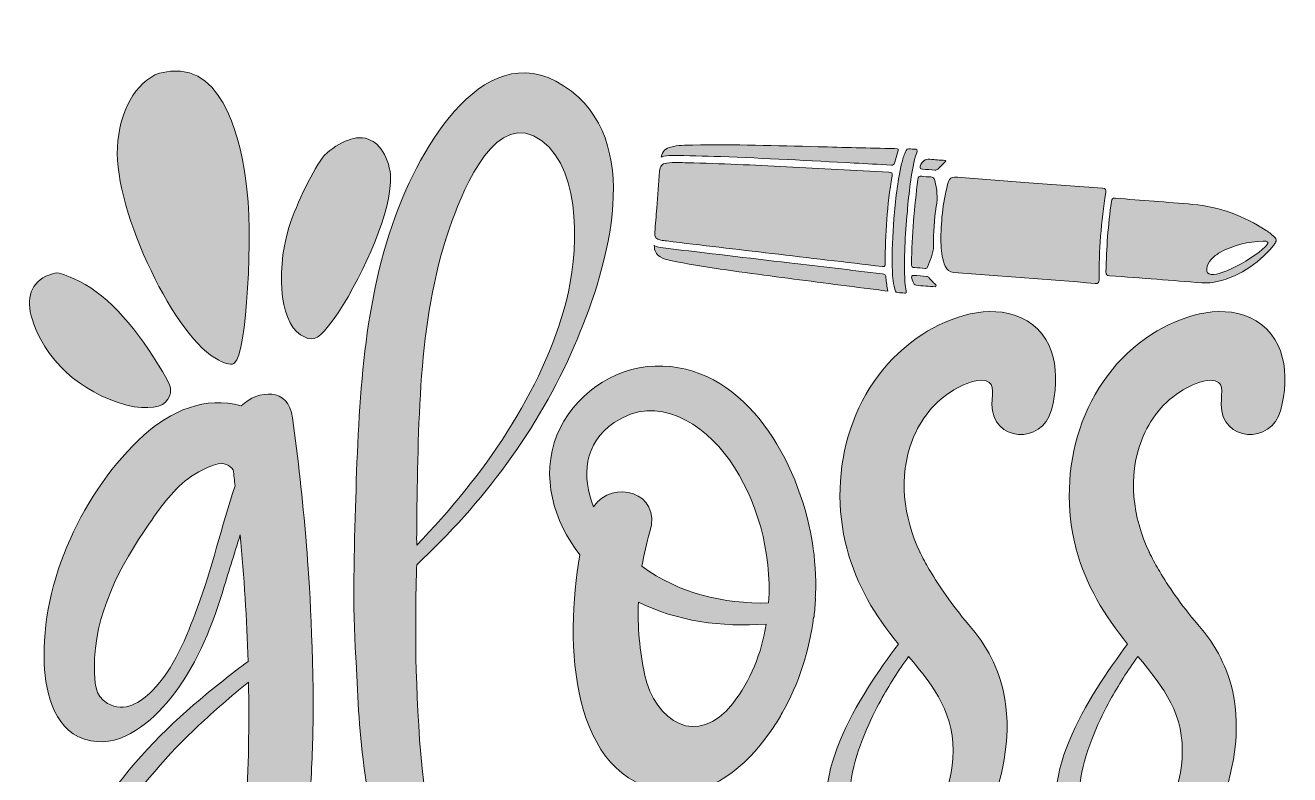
# Model space of a CAD drawing. Header units: inches. Extents: x 128 to 944, y -996 to -55.
# Drawn here: x 128 to 922, y -525 to -55 of the extents above; entities that cross this region are included whole.
import ezdxf

# ---------------------------------------------------------------- set-up
doc = ezdxf.new("R2010")
doc.units = ezdxf.units.IN
doc.header["$MEASUREMENT"] = 0
doc.layers.add('Layer 1', color=7, linetype='Continuous')

# ---------------------------------------------------------------- blocks, each defined once
blk = doc.blocks.new('block 4')
at = {"layer": 'Layer 1', "true_color": 0x030405}
h = blk.add_hatch(color=178, dxfattribs=at)
h.dxf.hatch_style = 2
edge = h.paths.add_edge_path()
edge.add_spline(control_points=[(373.78, -393.25), (373.78, -393.25), (366.96, -543.04), (396.45, -610.71), (359.5, -608.98), (346.12, -557.96), (341.77, -528.23), (338.39, -505.16), (336.85, -481.77), (335.95, -458.48), (335.94, -458.24), (335.93, -457.99), (335.92, -457.75), (333.33, -424.54), (334.33, -390.77), (335.31, -357.59), (337.1, -296.73), (339.23, -232.62), (360.18, -174.76), (374.84, -134.25), (417.7, -54.6), (470.94, -96.05), (517.62, -132.39), (491.55, -212.12), (472.62, -256.11), (450.37, -307.83), (414.98, -354.92), (373.78, -393.25)], knot_values=[0, 0, 0, 0, 1, 1, 1, 2, 2, 2, 3, 3, 3, 4, 4, 4, 5, 5, 5, 6, 6, 6, 7, 7, 7, 8, 8, 8, 9, 9, 9, 9], degree=3, periodic=1)
edge = h.paths.add_edge_path()
edge.add_spline(control_points=[(373.72, -381.08), (415.18, -338.07), (452.65, -285.13), (467.71, -227.29), (474.73, -200.3), (478.32, -146.56), (452.28, -127.1), (423.99, -105.95), (403.52, -156.72), (396.04, -177.15), (374.64, -235.56), (374.92, -301.3), (373.81, -362.73), (373.7, -368.85), (373.71, -374.97), (373.72, -381.08)], knot_values=[0, 0, 0, 0, 1, 1, 1, 2, 2, 2, 3, 3, 3, 4, 4, 4, 5, 5, 5, 5], degree=3, periodic=1)
h = blk.add_hatch(color=178, dxfattribs=at)
h.dxf.hatch_style = 2
edge = h.paths.add_edge_path()
edge.add_spline(control_points=[(772.17, -296.1), (766.42, -318.21), (734.68, -316.11), (734.78, -292.57), (734.82, -284.38), (737.56, -277.72), (728.06, -277.44), (722.4, -277.27), (715.69, -280.8), (710.94, -283.56), (698.75, -290.62), (689.9, -301.93), (684.89, -314.95), (675.88, -338.39), (679.32, -363.3), (689.6, -385.26), (689.6, -385.27), (689.6, -385.27), (689.59, -385.28), (689.59, -385.28), (689.85, -385.83), (690.31, -386.76), (692.09, -390.43), (694.07, -394.02), (696.21, -397.5), (701.26, -406.04), (709.23, -418.14), (720.18, -430.81), (725.74, -437.25), (730.69, -444.27), (734.51, -451.88), (737.82, -458.48), (740.45, -465.48), (742.1, -473.11), (747.31, -497.15), (742.78, -524.78), (733.13, -547.19), (724.66, -566.88), (709.53, -584.26), (687.82, -588.84), (669.62, -592.67), (648.5, -586.38), (638.43, -570), (614.65, -531.28), (652.1, -474.93), (676.07, -443.1), (661.53, -425.17), (649.89, -406.22), (643.84, -383.48), (630.69, -334.02), (647.03, -276.77), (691.35, -248.53), (708.54, -237.57), (733.04, -229.13), (752.75, -238.07), (775.67, -248.48), (777.81, -274.4), (772.17, -296.1)], knot_values=[0, 0, 0, 0, 1, 1, 1, 2, 2, 2, 3, 3, 3, 4, 4, 4, 5, 5, 5, 6, 6, 6, 7, 7, 7, 8, 8, 8, 9, 9, 9, 10, 10, 10, 11, 11, 11, 12, 12, 12, 13, 13, 13, 14, 14, 14, 15, 15, 15, 16, 16, 16, 17, 17, 17, 18, 18, 18, 19, 19, 19, 19], degree=3, periodic=1)
edge = h.paths.add_edge_path()
edge.add_spline(control_points=[(664.96, -478.48), (653.33, -499.69), (627.54, -556.7), (666.06, -567.06), (695.36, -574.93), (708.92, -536.53), (710.25, -514.98), (711.96, -487.33), (699.03, -470.47), (682.49, -450.85), (676.09, -459.68), (670.21, -468.9), (664.96, -478.48)], knot_values=[0, 0, 0, 0, 1, 1, 1, 2, 2, 2, 3, 3, 3, 4, 4, 4, 4], degree=3, periodic=1)
h = blk.add_hatch(color=178, dxfattribs=at)
h.dxf.hatch_style = 2
edge = h.paths.add_edge_path()
edge.add_spline(control_points=[(916.06, -296.1), (910.32, -318.21), (878.58, -316.11), (878.68, -292.57), (878.71, -284.38), (881.45, -277.72), (871.96, -277.44), (866.29, -277.27), (859.58, -280.8), (854.83, -283.56), (842.64, -290.62), (833.79, -301.93), (828.78, -314.95), (819.77, -338.39), (823.21, -363.3), (833.5, -385.26), (833.49, -385.27), (833.49, -385.27), (833.48, -385.28), (833.48, -385.28), (833.74, -385.83), (834.2, -386.76), (835.99, -390.43), (837.96, -394.02), (840.1, -397.5), (845.16, -406.04), (853.12, -418.14), (864.07, -430.81), (869.63, -437.25), (874.59, -444.27), (878.4, -451.88), (881.71, -458.48), (884.35, -465.48), (886, -473.11), (891.2, -497.15), (886.67, -524.78), (877.02, -547.19), (868.55, -566.88), (853.42, -584.26), (831.71, -588.84), (813.52, -592.67), (792.39, -586.38), (782.33, -570), (758.54, -531.28), (796, -474.93), (819.97, -443.1), (805.42, -425.17), (793.78, -406.22), (787.74, -383.48), (774.58, -334.02), (790.92, -276.77), (835.24, -248.53), (852.43, -237.57), (876.93, -229.13), (896.64, -238.07), (919.56, -248.48), (921.7, -274.4), (916.06, -296.1)], knot_values=[0, 0, 0, 0, 1, 1, 1, 2, 2, 2, 3, 3, 3, 4, 4, 4, 5, 5, 5, 6, 6, 6, 7, 7, 7, 8, 8, 8, 9, 9, 9, 10, 10, 10, 11, 11, 11, 12, 12, 12, 13, 13, 13, 14, 14, 14, 15, 15, 15, 16, 16, 16, 17, 17, 17, 18, 18, 18, 19, 19, 19, 19], degree=3, periodic=1)
edge = h.paths.add_edge_path()
edge.add_spline(control_points=[(808.85, -478.48), (797.22, -499.69), (771.43, -556.7), (809.95, -567.06), (839.25, -574.93), (852.81, -536.53), (854.14, -514.98), (855.85, -487.33), (842.92, -470.47), (826.38, -450.85), (819.98, -459.68), (814.1, -468.9), (808.85, -478.48)], knot_values=[0, 0, 0, 0, 1, 1, 1, 2, 2, 2, 3, 3, 3, 4, 4, 4, 4], degree=3, periodic=1)
h = blk.add_hatch(color=178, dxfattribs=at)
h.dxf.hatch_style = 2
edge = h.paths.add_edge_path()
edge.add_spline(control_points=[(624.21, -406.61), (624.16, -409.16), (624.06, -411.71), (623.92, -414.26), (623.96, -414.25), (624, -414.24), (624.04, -414.24), (623.88, -418.08), (623.58, -422.03), (623.11, -426.07), (623.02, -426.09), (622.94, -426.12), (622.85, -426.13), (620.2, -447.22), (613.69, -467.83), (603.17, -486.34), (601.63, -489.04), (599.94, -491.79), (598.14, -494.53), (597.18, -495.97), (596.21, -497.42), (595.18, -498.86), (580.35, -519.78), (558.2, -539.05), (531.68, -535.89), (469.69, -528.52), (466.36, -442.04), (476.19, -387.03), (459.62, -365.92), (451.42, -337.73), (461.77, -311.97), (471.65, -287.36), (496.68, -269.25), (523.32, -268.51), (577.35, -266.99), (610.82, -323.22), (620.95, -372.89), (622.59, -381.37), (624, -392), (624.19, -404.05), (624.19, -404.56), (624.22, -405.07), (624.21, -405.57), (624.21, -405.92), (624.21, -406.27), (624.21, -406.61)], knot_values=[0, 0, 0, 0, 1, 1, 1, 2, 2, 2, 3, 3, 3, 4, 4, 4, 5, 5, 5, 6, 6, 6, 7, 7, 7, 8, 8, 8, 9, 9, 9, 10, 10, 10, 11, 11, 11, 12, 12, 12, 13, 13, 13, 14, 14, 14, 15, 15, 15, 15], degree=3, periodic=1)
edge = h.paths.add_edge_path()
edge.add_spline(control_points=[(570, -327.47), (553.63, -304.45), (524.64, -285.68), (497.78, -303.97), (478.45, -317.13), (477.27, -338.1), (484.77, -356.9), (496.62, -339.01), (527.79, -347.73), (520.11, -372.62), (517.97, -379.59), (516.31, -386.82), (515.11, -394.2), (538.38, -411.3), (566.27, -417.86), (594.64, -417.27), (596.62, -385.39), (587.54, -352.15), (570, -327.47)], knot_values=[0, 0, 0, 0, 1, 1, 1, 2, 2, 2, 3, 3, 3, 4, 4, 4, 5, 5, 5, 6, 6, 6, 6], degree=3, periodic=1)
edge = h.paths.add_edge_path()
edge.add_spline(control_points=[(593.16, -430.53), (565.13, -432.62), (536.89, -428.69), (512.9, -416.68), (512.34, -432.03), (513.65, -447.49), (516.76, -462.03), (523.16, -491.96), (550.13, -508.56), (572.09, -480.44), (583.34, -466.04), (590.18, -448.75), (593.16, -430.53)], knot_values=[0, 0, 0, 0, 1, 1, 1, 2, 2, 2, 3, 3, 3, 4, 4, 4, 4], degree=3, periodic=1)
h = blk.add_hatch(color=178, dxfattribs=at)
h.dxf.hatch_style = 2
edge = h.paths.add_edge_path()
edge.add_spline(control_points=[(308.74, -489.98), (308.52, -506.52), (307.87, -523.05), (306.71, -539.53), (304.6, -569.38), (301.43, -604.48), (291.58, -636.3), (291, -637.96), (290.53, -639.43), (290.12, -640.81), (280.17, -670.62), (264, -697.14), (236.81, -713.1), (212.48, -727.38), (183.83, -726.78), (162.61, -707.39), (140.63, -687.31), (135.56, -657.06), (140.31, -628.82), (150.37, -568.93), (192.42, -515.93), (237.73, -477.81), (247.17, -469.87), (257.27, -461.8), (267.88, -453.96), (267.13, -427.4), (265.42, -400.87), (262.94, -374.42), (259.2, -386.83), (255.23, -399.17), (251.54, -411.31), (244.41, -434.77), (234.6, -458.19), (219.02, -477.39), (207.49, -491.6), (189.22, -507.68), (169.19, -503.81), (146.71, -499.47), (140.77, -474.66), (139.94, -455.38), (137.73, -404.13), (164.65, -346.31), (202.44, -311.94), (218.92, -296.94), (241.42, -286.99), (263.53, -293.58), (274.44, -283.12), (293.36, -281.96), (295.86, -300.95), (299.24, -326.58), (302.14, -352.38), (304.34, -378.26), (305.72, -395.03), (308.94, -439.86), (308.74, -489.98)], knot_values=[0, 0, 0, 0, 1, 1, 1, 2, 2, 2, 3, 3, 3, 4, 4, 4, 5, 5, 5, 6, 6, 6, 7, 7, 7, 8, 8, 8, 9, 9, 9, 10, 10, 10, 11, 11, 11, 12, 12, 12, 13, 13, 13, 14, 14, 14, 15, 15, 15, 16, 16, 16, 17, 17, 17, 18, 18, 18, 18], degree=3, periodic=1)
edge = h.paths.add_edge_path()
edge.add_spline(control_points=[(268.3, -477.57), (268.28, -474.06), (268.19, -470.56), (268.14, -467.05), (257.01, -475.93), (246.53, -485.12), (236.86, -494.17), (199.28, -529.38), (162.38, -578.08), (157.3, -631.12), (154.75, -657.75), (169.89, -696.54), (202.88, -691.97), (228.7, -688.39), (242.49, -658.02), (249.86, -636.25), (266.9, -585.92), (268.59, -530.25), (268.3, -477.57)], knot_values=[0, 0, 0, 0, 1, 1, 1, 2, 2, 2, 3, 3, 3, 4, 4, 4, 5, 5, 5, 6, 6, 6, 6], degree=3, periodic=1)
edge = h.paths.add_edge_path()
edge.add_spline(control_points=[(259.72, -343.8), (259.34, -340.46), (258.98, -337.11), (258.58, -333.78), (257.53, -332.25), (256.17, -331), (254.36, -330.26), (248.65, -327.9), (236.9, -334.73), (232.44, -337.72), (221.5, -345.05), (213.43, -356.54), (206.02, -367.19), (187.56, -393.77), (171.01, -424.83), (171.49, -458.09), (171.62, -466.59), (171.23, -475.57), (179.75, -480.34), (190.29, -486.25), (200.32, -479.85), (207.68, -472.44), (221.37, -458.64), (229.35, -438.44), (235.94, -420.62), (245.22, -395.53), (251.29, -369.17), (259.72, -343.8)], knot_values=[0, 0, 0, 0, 1, 1, 1, 2, 2, 2, 3, 3, 3, 4, 4, 4, 5, 5, 5, 6, 6, 6, 7, 7, 7, 8, 8, 8, 9, 9, 9, 9], degree=3, periodic=1)
at = {"layer": 'Layer 1', "lineweight": 0}
for points, knots in [([(373.78, -393.25), (373.78, -393.25), (366.96, -543.04), (396.45, -610.71), (359.5, -608.98), (346.12, -557.96), (341.77, -528.23), (338.39, -505.16), (336.85, -481.77), (335.95, -458.48), (335.94, -458.24), (335.93, -457.99), (335.92, -457.75), (333.33, -424.54), (334.33, -390.77), (335.31, -357.59), (337.1, -296.73), (339.23, -232.62), (360.18, -174.76), (374.84, -134.25), (417.7, -54.6), (470.94, -96.05), (517.62, -132.39), (491.55, -212.12), (472.62, -256.11), (450.37, -307.83), (414.98, -354.92), (373.78, -393.25)], [0, 0, 0, 0, 1, 1, 1, 2, 2, 2, 3, 3, 3, 4, 4, 4, 5, 5, 5, 6, 6, 6, 7, 7, 7, 8, 8, 8, 9, 9, 9, 9]), ([(373.72, -381.08), (415.18, -338.07), (452.65, -285.13), (467.71, -227.29), (474.73, -200.3), (478.32, -146.56), (452.28, -127.1), (423.99, -105.95), (403.52, -156.72), (396.04, -177.15), (374.64, -235.56), (374.92, -301.3), (373.81, -362.73), (373.7, -368.85), (373.71, -374.97), (373.72, -381.08)], [0, 0, 0, 0, 1, 1, 1, 2, 2, 2, 3, 3, 3, 4, 4, 4, 5, 5, 5, 5]), ([(772.17, -296.1), (766.42, -318.21), (734.68, -316.11), (734.78, -292.57), (734.82, -284.38), (737.56, -277.72), (728.06, -277.44), (722.4, -277.27), (715.69, -280.8), (710.94, -283.56), (698.75, -290.62), (689.9, -301.93), (684.89, -314.95), (675.88, -338.39), (679.32, -363.3), (689.6, -385.26), (689.6, -385.27), (689.6, -385.27), (689.59, -385.28), (689.59, -385.28), (689.85, -385.83), (690.31, -386.76), (692.09, -390.43), (694.07, -394.02), (696.21, -397.5), (701.26, -406.04), (709.23, -418.14), (720.18, -430.81), (725.74, -437.25), (730.69, -444.27), (734.51, -451.88), (737.82, -458.48), (740.45, -465.48), (742.1, -473.11), (747.31, -497.15), (742.78, -524.78), (733.13, -547.19), (724.66, -566.88), (709.53, -584.26), (687.82, -588.84), (669.62, -592.67), (648.5, -586.38), (638.43, -570), (614.65, -531.28), (652.1, -474.93), (676.07, -443.1), (661.53, -425.17), (649.89, -406.22), (643.84, -383.48), (630.69, -334.02), (647.03, -276.77), (691.35, -248.53), (708.54, -237.57), (733.04, -229.13), (752.75, -238.07), (775.67, -248.48), (777.81, -274.4), (772.17, -296.1)], [0, 0, 0, 0, 1, 1, 1, 2, 2, 2, 3, 3, 3, 4, 4, 4, 5, 5, 5, 6, 6, 6, 7, 7, 7, 8, 8, 8, 9, 9, 9, 10, 10, 10, 11, 11, 11, 12, 12, 12, 13, 13, 13, 14, 14, 14, 15, 15, 15, 16, 16, 16, 17, 17, 17, 18, 18, 18, 19, 19, 19, 19]), ([(916.06, -296.1), (910.32, -318.21), (878.58, -316.11), (878.68, -292.57), (878.71, -284.38), (881.45, -277.72), (871.96, -277.44), (866.29, -277.27), (859.58, -280.8), (854.83, -283.56), (842.64, -290.62), (833.79, -301.93), (828.78, -314.95), (819.77, -338.39), (823.21, -363.3), (833.5, -385.26), (833.49, -385.27), (833.49, -385.27), (833.48, -385.28), (833.48, -385.28), (833.74, -385.83), (834.2, -386.76), (835.99, -390.43), (837.96, -394.02), (840.1, -397.5), (845.16, -406.04), (853.12, -418.14), (864.07, -430.81), (869.63, -437.25), (874.59, -444.27), (878.4, -451.88), (881.71, -458.48), (884.35, -465.48), (886, -473.11), (891.2, -497.15), (886.67, -524.78), (877.02, -547.19), (868.55, -566.88), (853.42, -584.26), (831.71, -588.84), (813.52, -592.67), (792.39, -586.38), (782.33, -570), (758.54, -531.28), (796, -474.93), (819.97, -443.1), (805.42, -425.17), (793.78, -406.22), (787.74, -383.48), (774.58, -334.02), (790.92, -276.77), (835.24, -248.53), (852.43, -237.57), (876.93, -229.13), (896.64, -238.07), (919.56, -248.48), (921.7, -274.4), (916.06, -296.1)], [0, 0, 0, 0, 1, 1, 1, 2, 2, 2, 3, 3, 3, 4, 4, 4, 5, 5, 5, 6, 6, 6, 7, 7, 7, 8, 8, 8, 9, 9, 9, 10, 10, 10, 11, 11, 11, 12, 12, 12, 13, 13, 13, 14, 14, 14, 15, 15, 15, 16, 16, 16, 17, 17, 17, 18, 18, 18, 19, 19, 19, 19]), ([(624.21, -406.61), (624.16, -409.16), (624.06, -411.71), (623.92, -414.26), (623.96, -414.25), (624, -414.24), (624.04, -414.24), (623.88, -418.08), (623.58, -422.03), (623.11, -426.07), (623.02, -426.09), (622.94, -426.12), (622.85, -426.13), (620.2, -447.22), (613.69, -467.83), (603.17, -486.34), (601.63, -489.04), (599.94, -491.79), (598.14, -494.53), (597.18, -495.97), (596.21, -497.42), (595.18, -498.86), (580.35, -519.78), (558.2, -539.05), (531.68, -535.89), (469.69, -528.52), (466.36, -442.04), (476.19, -387.03), (459.62, -365.92), (451.42, -337.73), (461.77, -311.97), (471.65, -287.36), (496.68, -269.25), (523.32, -268.51), (577.35, -266.99), (610.82, -323.22), (620.95, -372.89), (622.59, -381.37), (624, -392), (624.19, -404.05), (624.19, -404.56), (624.22, -405.07), (624.21, -405.57), (624.21, -405.92), (624.21, -406.27), (624.21, -406.61)], [0, 0, 0, 0, 1, 1, 1, 2, 2, 2, 3, 3, 3, 4, 4, 4, 5, 5, 5, 6, 6, 6, 7, 7, 7, 8, 8, 8, 9, 9, 9, 10, 10, 10, 11, 11, 11, 12, 12, 12, 13, 13, 13, 14, 14, 14, 15, 15, 15, 15]), ([(308.74, -489.98), (308.52, -506.52), (307.87, -523.05), (306.71, -539.53), (304.6, -569.38), (301.43, -604.48), (291.58, -636.3), (291, -637.96), (290.53, -639.43), (290.12, -640.81), (280.17, -670.62), (264, -697.14), (236.81, -713.1), (212.48, -727.38), (183.83, -726.78), (162.61, -707.39), (140.63, -687.31), (135.56, -657.06), (140.31, -628.82), (150.37, -568.93), (192.42, -515.93), (237.73, -477.81), (247.17, -469.87), (257.27, -461.8), (267.88, -453.96), (267.13, -427.4), (265.42, -400.87), (262.94, -374.42), (259.2, -386.83), (255.23, -399.17), (251.54, -411.31), (244.41, -434.77), (234.6, -458.19), (219.02, -477.39), (207.49, -491.6), (189.22, -507.68), (169.19, -503.81), (146.71, -499.47), (140.77, -474.66), (139.94, -455.38), (137.73, -404.13), (164.65, -346.31), (202.44, -311.94), (218.92, -296.94), (241.42, -286.99), (263.53, -293.58), (274.44, -283.12), (293.36, -281.96), (295.86, -300.95), (299.24, -326.58), (302.14, -352.38), (304.34, -378.26), (305.72, -395.03), (308.94, -439.86), (308.74, -489.98)], [0, 0, 0, 0, 1, 1, 1, 2, 2, 2, 3, 3, 3, 4, 4, 4, 5, 5, 5, 6, 6, 6, 7, 7, 7, 8, 8, 8, 9, 9, 9, 10, 10, 10, 11, 11, 11, 12, 12, 12, 13, 13, 13, 14, 14, 14, 15, 15, 15, 16, 16, 16, 17, 17, 17, 18, 18, 18, 18]), ([(570, -327.47), (553.63, -304.45), (524.64, -285.68), (497.78, -303.97), (478.45, -317.13), (477.27, -338.1), (484.77, -356.9), (496.62, -339.01), (527.79, -347.73), (520.11, -372.62), (517.97, -379.59), (516.31, -386.82), (515.11, -394.2), (538.38, -411.3), (566.27, -417.86), (594.64, -417.27), (596.62, -385.39), (587.54, -352.15), (570, -327.47)], [0, 0, 0, 0, 1, 1, 1, 2, 2, 2, 3, 3, 3, 4, 4, 4, 5, 5, 5, 6, 6, 6, 6]), ([(259.72, -343.8), (259.34, -340.46), (258.98, -337.11), (258.58, -333.78), (257.53, -332.25), (256.17, -331), (254.36, -330.26), (248.65, -327.9), (236.9, -334.73), (232.44, -337.72), (221.5, -345.05), (213.43, -356.54), (206.02, -367.19), (187.56, -393.77), (171.01, -424.83), (171.49, -458.09), (171.62, -466.59), (171.23, -475.57), (179.75, -480.34), (190.29, -486.25), (200.32, -479.85), (207.68, -472.44), (221.37, -458.64), (229.35, -438.44), (235.94, -420.62), (245.22, -395.53), (251.29, -369.17), (259.72, -343.8)], [0, 0, 0, 0, 1, 1, 1, 2, 2, 2, 3, 3, 3, 4, 4, 4, 5, 5, 5, 6, 6, 6, 7, 7, 7, 8, 8, 8, 9, 9, 9, 9]), ([(593.16, -430.53), (565.13, -432.62), (536.89, -428.69), (512.9, -416.68), (512.34, -432.03), (513.65, -447.49), (516.76, -462.03), (523.16, -491.96), (550.13, -508.56), (572.09, -480.44), (583.34, -466.04), (590.18, -448.75), (593.16, -430.53)], [0, 0, 0, 0, 1, 1, 1, 2, 2, 2, 3, 3, 3, 4, 4, 4, 4]), ([(664.96, -478.48), (653.33, -499.69), (627.54, -556.7), (666.06, -567.06), (695.36, -574.93), (708.92, -536.53), (710.25, -514.98), (711.96, -487.33), (699.03, -470.47), (682.49, -450.85), (676.09, -459.68), (670.21, -468.9), (664.96, -478.48)], [0, 0, 0, 0, 1, 1, 1, 2, 2, 2, 3, 3, 3, 4, 4, 4, 4]), ([(808.85, -478.48), (797.22, -499.69), (771.43, -556.7), (809.95, -567.06), (839.25, -574.93), (852.81, -536.53), (854.14, -514.98), (855.85, -487.33), (842.92, -470.47), (826.38, -450.85), (819.98, -459.68), (814.1, -468.9), (808.85, -478.48)], [0, 0, 0, 0, 1, 1, 1, 2, 2, 2, 3, 3, 3, 4, 4, 4, 4]), ([(268.3, -477.57), (268.28, -474.06), (268.19, -470.56), (268.14, -467.05), (257.01, -475.93), (246.53, -485.12), (236.86, -494.17), (199.28, -529.38), (162.38, -578.08), (157.3, -631.12), (154.75, -657.75), (169.89, -696.54), (202.88, -691.97), (228.7, -688.39), (242.49, -658.02), (249.86, -636.25), (266.9, -585.92), (268.59, -530.25), (268.3, -477.57)], [0, 0, 0, 0, 1, 1, 1, 2, 2, 2, 3, 3, 3, 4, 4, 4, 5, 5, 5, 6, 6, 6, 6])]:
    blk.add_open_spline(points, degree=3, knots=knots, dxfattribs=at)
blk = doc.blocks.new('block 5')
at = {"layer": 'Layer 1', "true_color": 0xbe1e2f}
h = blk.add_hatch(color=242, dxfattribs=at)
h.dxf.hatch_style = 2
edge = h.paths.add_edge_path()
edge.add_spline(control_points=[(527.18, -137.33), (528.01, -133.6), (530.18, -131.8), (533.21, -131.01), (537.71, -129.83), (542.34, -129.94), (546.92, -129.84), (573.19, -129.27), (599.44, -130.15), (625.69, -130.85), (641.67, -131.27), (657.64, -131.63), (673.61, -132.02), (676.49, -132.09), (676.45, -132.07), (675.54, -134.76), (674.89, -136.67), (674.22, -138.59), (673.83, -140.56), (673.53, -142.1), (672.85, -142.42), (671.44, -142.34), (663.72, -141.88), (656, -141.52), (648.28, -141.09), (620.31, -139.52), (592.33, -138.11), (564.34, -137.04), (554.13, -136.65), (543.92, -136.5), (533.71, -136.27), (531.6, -136.22), (529.52, -136.54), (527.18, -137.33)], knot_values=[0, 0, 0, 0, 1, 1, 1, 2, 2, 2, 3, 3, 3, 4, 4, 4, 5, 5, 5, 6, 6, 6, 7, 7, 7, 8, 8, 8, 9, 9, 9, 10, 10, 10, 11, 11, 11, 11], degree=3, periodic=1)
h = blk.add_hatch(color=242, dxfattribs=at)
h.dxf.hatch_style = 2
edge = h.paths.add_edge_path()
edge.add_spline(control_points=[(673.29, -176.08), (674.29, -165.01), (675.32, -153.06), (678.13, -141.36), (678.73, -138.88), (679.51, -136.47), (680.5, -134.12), (681.12, -132.62), (681.99, -131.86), (683.68, -132.22), (685.02, -132.5), (686.96, -132.04), (687.65, -132.83), (688.46, -133.74), (687.14, -135.38), (686.79, -136.71), (683.85, -148.15), (682.72, -159.87), (681.7, -171.59), (680.41, -186.3), (679.3, -201.03), (680.22, -215.81), (680.34, -217.75), (680.65, -219.68), (680.95, -221.59), (681.09, -222.49), (680.89, -222.85), (679.97, -222.75), (678.52, -222.61), (677.06, -222.5), (675.6, -222.41), (674.22, -222.31), (674.11, -221.11), (673.85, -220.16), (672.6, -215.66), (672.37, -211.02), (672.24, -206.38), (671.97, -196.55), (672.52, -186.75), (673.29, -176.08)], knot_values=[0, 0, 0, 0, 1, 1, 1, 2, 2, 2, 3, 3, 3, 4, 4, 4, 5, 5, 5, 6, 6, 6, 7, 7, 7, 8, 8, 8, 9, 9, 9, 10, 10, 10, 11, 11, 11, 12, 12, 12, 13, 13, 13, 13], degree=3, periodic=1)
h = blk.add_hatch(color=242, dxfattribs=at)
h.dxf.hatch_style = 2
edge = h.paths.add_edge_path()
edge.add_spline(control_points=[(596.7, -197.91), (574.67, -195.28), (552.64, -192.65), (530.61, -190.02), (529.38, -189.87), (528.14, -189.75), (526.92, -189.52), (523.85, -188.93), (522.99, -187.79), (523.23, -184.57), (523.6, -179.49), (524.01, -174.41), (524.4, -169.33), (525, -161.63), (525.58, -153.94), (526.2, -146.24), (526.47, -142.78), (527.49, -141.61), (530.83, -141.07), (535.12, -140.37), (539.43, -140.84), (543.73, -140.94), (564.45, -141.43), (585.16, -142.36), (605.86, -143.41), (627.29, -144.5), (648.71, -145.7), (670.14, -146.77), (671.96, -146.87), (672.4, -147.23), (672.08, -149.22), (669.12, -167.37), (667.74, -185.66), (667.8, -204.06), (667.81, -205.37), (667.99, -206.31), (666.07, -206.08), (642.95, -203.3), (619.83, -200.6), (596.71, -197.88), (596.7, -197.89), (596.7, -197.9), (596.7, -197.91)], knot_values=[0, 0, 0, 0, 1, 1, 1, 2, 2, 2, 3, 3, 3, 4, 4, 4, 5, 5, 5, 6, 6, 6, 7, 7, 7, 8, 8, 8, 9, 9, 9, 10, 10, 10, 11, 11, 11, 12, 12, 12, 13, 13, 13, 14, 14, 14, 14], degree=3, periodic=1)
h = blk.add_hatch(color=242, dxfattribs=at)
h.dxf.hatch_style = 2
edge = h.paths.add_edge_path()
edge.add_spline(control_points=[(705.85, -139.84), (704.13, -141.59), (702.51, -143.21), (700.94, -144.87), (700.37, -145.48), (699.74, -145.58), (698.97, -145.52), (696.36, -145.29), (693.75, -145.05), (691.13, -144.92), (689.86, -144.86), (689.44, -144.42), (689.82, -143.13), (690.77, -139.89), (692.71, -138.45), (695.91, -138.71), (699.03, -138.95), (702.15, -139.2), (705.28, -139.46), (705.39, -139.47), (705.5, -139.61), (705.85, -139.84)], knot_values=[0, 0, 0, 0, 1, 1, 1, 2, 2, 2, 3, 3, 3, 4, 4, 4, 5, 5, 5, 6, 6, 6, 7, 7, 7, 7], degree=3, periodic=1)
h = blk.add_hatch(color=242, dxfattribs=at)
h.dxf.hatch_style = 2
edge = h.paths.add_edge_path()
edge.add_spline(control_points=[(685.56, -177.67), (686.36, -168.87), (687.18, -160.07), (688.35, -151.32), (688.57, -149.67), (689.1, -149.15), (690.7, -149.39), (692.57, -149.68), (694.47, -149.82), (696.37, -149.83), (697.93, -149.84), (698.53, -150.44), (698.95, -152.04), (700.36, -157.45), (700.85, -162.79), (699.88, -168.41), (698.48, -176.53), (698.06, -184.78), (698.15, -193.01), (698.2, -197.99), (695.8, -202.05), (694.32, -206.46), (694.03, -207.33), (693.38, -207.25), (692.71, -207.2), (690.6, -207.04), (688.5, -206.77), (686.39, -206.74), (684.71, -206.72), (684.19, -206.13), (684.23, -204.35), (684.45, -195.44), (684.97, -186.55), (685.56, -177.67)], knot_values=[0, 0, 0, 0, 1, 1, 1, 2, 2, 2, 3, 3, 3, 4, 4, 4, 5, 5, 5, 6, 6, 6, 7, 7, 7, 8, 8, 8, 9, 9, 9, 10, 10, 10, 11, 11, 11, 11], degree=3, periodic=1)
h = blk.add_hatch(color=242, dxfattribs=at)
h.dxf.hatch_style = 2
edge = h.paths.add_edge_path()
edge.add_spline(control_points=[(757.95, -153.42), (773.37, -154.62), (788.79, -155.85), (804.21, -156.95), (806.23, -157.1), (806.58, -157.71), (806.26, -159.64), (803.29, -177.79), (801.9, -196.08), (802.02, -214.47), (802.03, -216.4), (801.47, -216.77), (799.66, -216.63), (770.06, -214.27), (740.45, -211.96), (710.84, -209.77), (708.07, -209.56), (706.6, -208.2), (705.53, -205.91), (703.59, -201.78), (703, -197.31), (702.86, -192.82), (702.5, -180.71), (703.61, -168.72), (706.39, -156.93), (708.12, -149.57), (708.29, -149.58), (715.61, -150.14), (729.72, -151.24), (743.84, -152.33), (757.95, -153.42)], knot_values=[0, 0, 0, 0, 1, 1, 1, 2, 2, 2, 3, 3, 3, 4, 4, 4, 5, 5, 5, 6, 6, 6, 7, 7, 7, 8, 8, 8, 9, 9, 9, 10, 10, 10, 10], degree=3, periodic=1)
h = blk.add_hatch(color=242, dxfattribs=at)
h.dxf.hatch_style = 2
edge = h.paths.add_edge_path()
edge.add_spline(control_points=[(838.36, -214.07), (828.46, -213.3), (818.57, -212.5), (808.67, -211.81), (806.97, -211.69), (806.35, -211.3), (806.38, -209.36), (806.63, -194.58), (807.75, -179.88), (809.81, -165.25), (810.05, -163.53), (810.56, -163.03), (812.26, -163.17), (828.48, -164.48), (844.71, -165.59), (860.92, -167.02), (877.58, -168.49), (892.84, -174.27), (906.91, -183.41), (908.94, -184.73), (910.83, -186.26), (912.52, -188.03), (913.36, -188.91), (913.53, -189.79), (912.85, -190.83), (912.4, -191.51), (912.04, -192.28), (911.52, -192.89), (901.3, -205.02), (888.87, -213.32), (873.27, -216.04), (871.04, -216.44), (868.77, -216.44), (866.51, -216.26), (857.12, -215.52), (847.74, -214.8), (838.36, -214.07)], knot_values=[0, 0, 0, 0, 1, 1, 1, 2, 2, 2, 3, 3, 3, 4, 4, 4, 5, 5, 5, 6, 6, 6, 7, 7, 7, 8, 8, 8, 9, 9, 9, 10, 10, 10, 11, 11, 11, 12, 12, 12, 12], degree=3, periodic=1)
edge = h.paths.add_edge_path()
edge.add_spline(control_points=[(905.09, -190.05), (895.48, -190.37), (886.32, -192.55), (877.82, -197.32), (875.82, -198.44), (874, -199.82), (872.45, -201.55), (870.93, -203.25), (869.82, -205.16), (869.6, -207.5), (869.41, -209.63), (870.31, -210.74), (872.39, -210.98), (874.69, -211.25), (876.89, -210.63), (879.03, -209.88), (887.54, -206.9), (895.27, -202.38), (902.5, -196.93), (904.27, -195.59), (905.94, -194.14), (907.41, -192.45), (908.52, -191.17), (908.07, -190.47), (906.62, -190.18), (906.12, -190.08), (905.6, -190.09), (905.09, -190.05)], knot_values=[0, 0, 0, 0, 1, 1, 1, 2, 2, 2, 3, 3, 3, 4, 4, 4, 5, 5, 5, 6, 6, 6, 7, 7, 7, 8, 8, 8, 9, 9, 9, 9], degree=3, periodic=1)
h = blk.add_hatch(color=242, dxfattribs=at)
h.dxf.hatch_style = 2
edge = h.paths.add_edge_path()
edge.add_spline(control_points=[(522.82, -192.94), (525.34, -194.03), (527.74, -194.26), (530.13, -194.54), (555.93, -197.59), (581.72, -200.67), (607.52, -203.73), (626.95, -206.02), (646.37, -208.33), (665.8, -210.53), (667.67, -210.74), (668.17, -211.4), (668.28, -213.25), (668.42, -215.92), (668.99, -218.57), (669.42, -221.49), (664.45, -220.85), (659.55, -220.24), (654.66, -219.6), (634.97, -217.06), (615.28, -214.58), (595.6, -211.95), (574.7, -209.15), (553.77, -206.54), (533.1, -202.23), (530.81, -201.76), (528.55, -201.15), (526.52, -199.9), (524.08, -198.4), (522.87, -196.18), (522.82, -192.94)], knot_values=[0, 0, 0, 0, 1, 1, 1, 2, 2, 2, 3, 3, 3, 4, 4, 4, 5, 5, 5, 6, 6, 6, 7, 7, 7, 8, 8, 8, 9, 9, 9, 10, 10, 10, 10], degree=3, periodic=1)
h = blk.add_hatch(color=242, dxfattribs=at)
h.dxf.hatch_style = 2
edge = h.paths.add_edge_path()
edge.add_spline(control_points=[(699.32, -218.8), (695.27, -218.49), (691.22, -218.22), (687.18, -217.84), (685.78, -217.7), (683.85, -213.3), (684.49, -212.04), (684.76, -211.5), (685.2, -211.6), (685.61, -211.63), (688.37, -211.83), (691.14, -212.05), (693.9, -212.26), (694.55, -212.31), (694.93, -212.72), (695.34, -213.16), (696.83, -214.79), (698.36, -216.39), (699.87, -218), (699.69, -218.27), (699.5, -218.54), (699.32, -218.8)], knot_values=[0, 0, 0, 0, 1, 1, 1, 2, 2, 2, 3, 3, 3, 4, 4, 4, 5, 5, 5, 6, 6, 6, 7, 7, 7, 7], degree=3, periodic=1)
at = {"layer": 'Layer 1', "lineweight": 0}
for points, knots in [([(527.18, -137.33), (528.01, -133.6), (530.18, -131.8), (533.21, -131.01), (537.71, -129.83), (542.34, -129.94), (546.92, -129.84), (573.19, -129.27), (599.44, -130.15), (625.69, -130.85), (641.67, -131.27), (657.64, -131.63), (673.61, -132.02), (676.49, -132.09), (676.45, -132.07), (675.54, -134.76), (674.89, -136.67), (674.22, -138.59), (673.83, -140.56), (673.53, -142.1), (672.85, -142.42), (671.44, -142.34), (663.72, -141.88), (656, -141.52), (648.28, -141.09), (620.31, -139.52), (592.33, -138.11), (564.34, -137.04), (554.13, -136.65), (543.92, -136.5), (533.71, -136.27), (531.6, -136.22), (529.52, -136.54), (527.18, -137.33)], [0, 0, 0, 0, 1, 1, 1, 2, 2, 2, 3, 3, 3, 4, 4, 4, 5, 5, 5, 6, 6, 6, 7, 7, 7, 8, 8, 8, 9, 9, 9, 10, 10, 10, 11, 11, 11, 11]), ([(673.29, -176.08), (674.29, -165.01), (675.32, -153.06), (678.13, -141.36), (678.73, -138.88), (679.51, -136.47), (680.5, -134.12), (681.12, -132.62), (681.99, -131.86), (683.68, -132.22), (685.02, -132.5), (686.96, -132.04), (687.65, -132.83), (688.46, -133.74), (687.14, -135.38), (686.79, -136.71), (683.85, -148.15), (682.72, -159.87), (681.7, -171.59), (680.41, -186.3), (679.3, -201.03), (680.22, -215.81), (680.34, -217.75), (680.65, -219.68), (680.95, -221.59), (681.09, -222.49), (680.89, -222.85), (679.97, -222.75), (678.52, -222.61), (677.06, -222.5), (675.6, -222.41), (674.22, -222.31), (674.11, -221.11), (673.85, -220.16), (672.6, -215.66), (672.37, -211.02), (672.24, -206.38), (671.97, -196.55), (672.52, -186.75), (673.29, -176.08)], [0, 0, 0, 0, 1, 1, 1, 2, 2, 2, 3, 3, 3, 4, 4, 4, 5, 5, 5, 6, 6, 6, 7, 7, 7, 8, 8, 8, 9, 9, 9, 10, 10, 10, 11, 11, 11, 12, 12, 12, 13, 13, 13, 13]), ([(596.7, -197.91), (574.67, -195.28), (552.64, -192.65), (530.61, -190.02), (529.38, -189.87), (528.14, -189.75), (526.92, -189.52), (523.85, -188.93), (522.99, -187.79), (523.23, -184.57), (523.6, -179.49), (524.01, -174.41), (524.4, -169.33), (525, -161.63), (525.58, -153.94), (526.2, -146.24), (526.47, -142.78), (527.49, -141.61), (530.83, -141.07), (535.12, -140.37), (539.43, -140.84), (543.73, -140.94), (564.45, -141.43), (585.16, -142.36), (605.86, -143.41), (627.29, -144.5), (648.71, -145.7), (670.14, -146.77), (671.96, -146.87), (672.4, -147.23), (672.08, -149.22), (669.12, -167.37), (667.74, -185.66), (667.8, -204.06), (667.81, -205.37), (667.99, -206.31), (666.07, -206.08), (642.95, -203.3), (619.83, -200.6), (596.71, -197.88), (596.7, -197.89), (596.7, -197.9), (596.7, -197.91)], [0, 0, 0, 0, 1, 1, 1, 2, 2, 2, 3, 3, 3, 4, 4, 4, 5, 5, 5, 6, 6, 6, 7, 7, 7, 8, 8, 8, 9, 9, 9, 10, 10, 10, 11, 11, 11, 12, 12, 12, 13, 13, 13, 14, 14, 14, 14]), ([(705.85, -139.84), (704.13, -141.59), (702.51, -143.21), (700.94, -144.87), (700.37, -145.48), (699.74, -145.58), (698.97, -145.52), (696.36, -145.29), (693.75, -145.05), (691.13, -144.92), (689.86, -144.86), (689.44, -144.42), (689.82, -143.13), (690.77, -139.89), (692.71, -138.45), (695.91, -138.71), (699.03, -138.95), (702.15, -139.2), (705.28, -139.46), (705.39, -139.47), (705.5, -139.61), (705.85, -139.84)], [0, 0, 0, 0, 1, 1, 1, 2, 2, 2, 3, 3, 3, 4, 4, 4, 5, 5, 5, 6, 6, 6, 7, 7, 7, 7]), ([(685.56, -177.67), (686.36, -168.87), (687.18, -160.07), (688.35, -151.32), (688.57, -149.67), (689.1, -149.15), (690.7, -149.39), (692.57, -149.68), (694.47, -149.82), (696.37, -149.83), (697.93, -149.84), (698.53, -150.44), (698.95, -152.04), (700.36, -157.45), (700.85, -162.79), (699.88, -168.41), (698.48, -176.53), (698.06, -184.78), (698.15, -193.01), (698.2, -197.99), (695.8, -202.05), (694.32, -206.46), (694.03, -207.33), (693.38, -207.25), (692.71, -207.2), (690.6, -207.04), (688.5, -206.77), (686.39, -206.74), (684.71, -206.72), (684.19, -206.13), (684.23, -204.35), (684.45, -195.44), (684.97, -186.55), (685.56, -177.67)], [0, 0, 0, 0, 1, 1, 1, 2, 2, 2, 3, 3, 3, 4, 4, 4, 5, 5, 5, 6, 6, 6, 7, 7, 7, 8, 8, 8, 9, 9, 9, 10, 10, 10, 11, 11, 11, 11]), ([(757.95, -153.42), (773.37, -154.62), (788.79, -155.85), (804.21, -156.95), (806.23, -157.1), (806.58, -157.71), (806.26, -159.64), (803.29, -177.79), (801.9, -196.08), (802.02, -214.47), (802.03, -216.4), (801.47, -216.77), (799.66, -216.63), (770.06, -214.27), (740.45, -211.96), (710.84, -209.77), (708.07, -209.56), (706.6, -208.2), (705.53, -205.91), (703.59, -201.78), (703, -197.31), (702.86, -192.82), (702.5, -180.71), (703.61, -168.72), (706.39, -156.93), (708.12, -149.57), (708.29, -149.58), (715.61, -150.14), (729.72, -151.24), (743.84, -152.33), (757.95, -153.42)], [0, 0, 0, 0, 1, 1, 1, 2, 2, 2, 3, 3, 3, 4, 4, 4, 5, 5, 5, 6, 6, 6, 7, 7, 7, 8, 8, 8, 9, 9, 9, 10, 10, 10, 10]), ([(838.36, -214.07), (828.46, -213.3), (818.57, -212.5), (808.67, -211.81), (806.97, -211.69), (806.35, -211.3), (806.38, -209.36), (806.63, -194.58), (807.75, -179.88), (809.81, -165.25), (810.05, -163.53), (810.56, -163.03), (812.26, -163.17), (828.48, -164.48), (844.71, -165.59), (860.92, -167.02), (877.58, -168.49), (892.84, -174.27), (906.91, -183.41), (908.94, -184.73), (910.83, -186.26), (912.52, -188.03), (913.36, -188.91), (913.53, -189.79), (912.85, -190.83), (912.4, -191.51), (912.04, -192.28), (911.52, -192.89), (901.3, -205.02), (888.87, -213.32), (873.27, -216.04), (871.04, -216.44), (868.77, -216.44), (866.51, -216.26), (857.12, -215.52), (847.74, -214.8), (838.36, -214.07)], [0, 0, 0, 0, 1, 1, 1, 2, 2, 2, 3, 3, 3, 4, 4, 4, 5, 5, 5, 6, 6, 6, 7, 7, 7, 8, 8, 8, 9, 9, 9, 10, 10, 10, 11, 11, 11, 12, 12, 12, 12]), ([(905.09, -190.05), (895.48, -190.37), (886.32, -192.55), (877.82, -197.32), (875.82, -198.44), (874, -199.82), (872.45, -201.55), (870.93, -203.25), (869.82, -205.16), (869.6, -207.5), (869.41, -209.63), (870.31, -210.74), (872.39, -210.98), (874.69, -211.25), (876.89, -210.63), (879.03, -209.88), (887.54, -206.9), (895.27, -202.38), (902.5, -196.93), (904.27, -195.59), (905.94, -194.14), (907.41, -192.45), (908.52, -191.17), (908.07, -190.47), (906.62, -190.18), (906.12, -190.08), (905.6, -190.09), (905.09, -190.05)], [0, 0, 0, 0, 1, 1, 1, 2, 2, 2, 3, 3, 3, 4, 4, 4, 5, 5, 5, 6, 6, 6, 7, 7, 7, 8, 8, 8, 9, 9, 9, 9]), ([(522.82, -192.94), (525.34, -194.03), (527.74, -194.26), (530.13, -194.54), (555.93, -197.59), (581.72, -200.67), (607.52, -203.73), (626.95, -206.02), (646.37, -208.33), (665.8, -210.53), (667.67, -210.74), (668.17, -211.4), (668.28, -213.25), (668.42, -215.92), (668.99, -218.57), (669.42, -221.49), (664.45, -220.85), (659.55, -220.24), (654.66, -219.6), (634.97, -217.06), (615.28, -214.58), (595.6, -211.95), (574.7, -209.15), (553.77, -206.54), (533.1, -202.23), (530.81, -201.76), (528.55, -201.15), (526.52, -199.9), (524.08, -198.4), (522.87, -196.18), (522.82, -192.94)], [0, 0, 0, 0, 1, 1, 1, 2, 2, 2, 3, 3, 3, 4, 4, 4, 5, 5, 5, 6, 6, 6, 7, 7, 7, 8, 8, 8, 9, 9, 9, 10, 10, 10, 10]), ([(699.32, -218.8), (695.27, -218.49), (691.22, -218.22), (687.18, -217.84), (685.78, -217.7), (683.85, -213.3), (684.49, -212.04), (684.76, -211.5), (685.2, -211.6), (685.61, -211.63), (688.37, -211.83), (691.14, -212.05), (693.9, -212.26), (694.55, -212.31), (694.93, -212.72), (695.34, -213.16), (696.83, -214.79), (698.36, -216.39), (699.87, -218), (699.69, -218.27), (699.5, -218.54), (699.32, -218.8)], [0, 0, 0, 0, 1, 1, 1, 2, 2, 2, 3, 3, 3, 4, 4, 4, 5, 5, 5, 6, 6, 6, 7, 7, 7, 7])]:
    blk.add_open_spline(points, degree=3, knots=knots, dxfattribs=at)
blk = doc.blocks.new('block 2')
at = {"layer": 'Layer 1', "true_color": 0xbe1e2f}
h = blk.add_hatch(color=242, dxfattribs=at)
h.dxf.hatch_style = 2
edge = h.paths.add_edge_path()
edge.add_spline(control_points=[(158.72, -213.73), (177.35, -221.84), (195.4, -241.1), (211.59, -267.87), (219.24, -280.06), (220.13, -282.46), (218.72, -287.08), (216.39, -293.4), (209.53, -295.95), (196.33, -294.03), (167.65, -288.28), (143.2, -268.66), (133.4, -242.25), (128.06, -227.85), (130.43, -217.4), (140.96, -212.11), (140.96, -212.11), (145.07, -210.59), (145.07, -210.59), (149.18, -209.06), (151.44, -210.96), (158.72, -213.73)], knot_values=[0, 0, 0, 0, 1, 1, 1, 2, 2, 2, 3, 3, 3, 4, 4, 4, 5, 5, 5, 6, 6, 6, 7, 7, 7, 7], degree=3, periodic=1)
edge = h.paths.add_edge_path()
edge.add_spline(control_points=[(266.36, -150.55), (271.53, -185.51), (266.81, -261.05), (259.46, -266.51), (258.53, -268.21), (253.53, -267.33), (249.44, -264.75), (223.12, -252.67), (183.7, -171.68), (185.86, -131.26), (186.96, -108.99), (197.14, -90.19), (212.23, -84.59), (250.6, -74.44), (262.06, -122.1), (266.36, -150.55)], knot_values=[0, 0, 0, 0, 1, 1, 1, 2, 2, 2, 3, 3, 3, 4, 4, 4, 5, 5, 5, 5], degree=3, periodic=1)
edge = h.paths.add_edge_path()
edge.add_spline(control_points=[(344.97, -126.85), (352.24, -129.61), (358.96, -143.52), (357.04, -155.15), (356.42, -174.51), (337.83, -216.93), (321.23, -239.47), (312.93, -250.76), (309.26, -253.48), (303.35, -250.22), (288.81, -244.67), (284.53, -212.11), (293.46, -181.49), (298.61, -165.91), (309.27, -144.2), (315.73, -136.34), (320.32, -131.9), (325.35, -128.66), (330.84, -126.62), (334.95, -125.09), (340.9, -124.26), (344.97, -126.85)], knot_values=[0, 0, 0, 0, 1, 1, 1, 2, 2, 2, 3, 3, 3, 4, 4, 4, 5, 5, 5, 6, 6, 6, 7, 7, 7, 7], degree=3, periodic=1)
at = {"layer": 'Layer 1', "lineweight": 0}
for points, knots in [([(266.36, -150.55), (271.53, -185.51), (266.81, -261.05), (259.46, -266.51), (258.53, -268.21), (253.53, -267.33), (249.44, -264.75), (223.12, -252.67), (183.7, -171.68), (185.86, -131.26), (186.96, -108.99), (197.14, -90.19), (212.23, -84.59), (250.6, -74.44), (262.06, -122.1), (266.36, -150.55)], [0, 0, 0, 0, 1, 1, 1, 2, 2, 2, 3, 3, 3, 4, 4, 4, 5, 5, 5, 5]), ([(344.97, -126.85), (352.24, -129.61), (358.96, -143.52), (357.04, -155.15), (356.42, -174.51), (337.83, -216.93), (321.23, -239.47), (312.93, -250.76), (309.26, -253.48), (303.35, -250.22), (288.81, -244.67), (284.53, -212.11), (293.46, -181.49), (298.61, -165.91), (309.27, -144.2), (315.73, -136.34), (320.32, -131.9), (325.35, -128.66), (330.84, -126.62), (334.95, -125.09), (340.9, -124.26), (344.97, -126.85)], [0, 0, 0, 0, 1, 1, 1, 2, 2, 2, 3, 3, 3, 4, 4, 4, 5, 5, 5, 6, 6, 6, 7, 7, 7, 7]), ([(158.72, -213.73), (177.35, -221.84), (195.4, -241.1), (211.59, -267.87), (219.24, -280.06), (220.13, -282.46), (218.72, -287.08), (216.39, -293.4), (209.53, -295.95), (196.33, -294.03), (167.65, -288.28), (143.2, -268.66), (133.4, -242.25), (128.06, -227.85), (130.43, -217.4), (140.96, -212.11), (140.96, -212.11), (145.07, -210.59), (145.07, -210.59), (149.18, -209.06), (151.44, -210.96), (158.72, -213.73)], [0, 0, 0, 0, 1, 1, 1, 2, 2, 2, 3, 3, 3, 4, 4, 4, 5, 5, 5, 6, 6, 6, 7, 7, 7, 7])]:
    blk.add_open_spline(points, degree=3, knots=knots, dxfattribs=at)
at = {"layer": 'Layer 1'}
for name in ['block 4', 'block 5']:
    blk.add_blockref(name, (0, 0), dxfattribs=at)

msp = doc.modelspace()

# ---------------------------------------------------------------- block references
at = {"layer": 'Layer 1'}
msp.add_blockref('block 2', (0, 0), dxfattribs=at)

doc.saveas('drawing.dxf')
